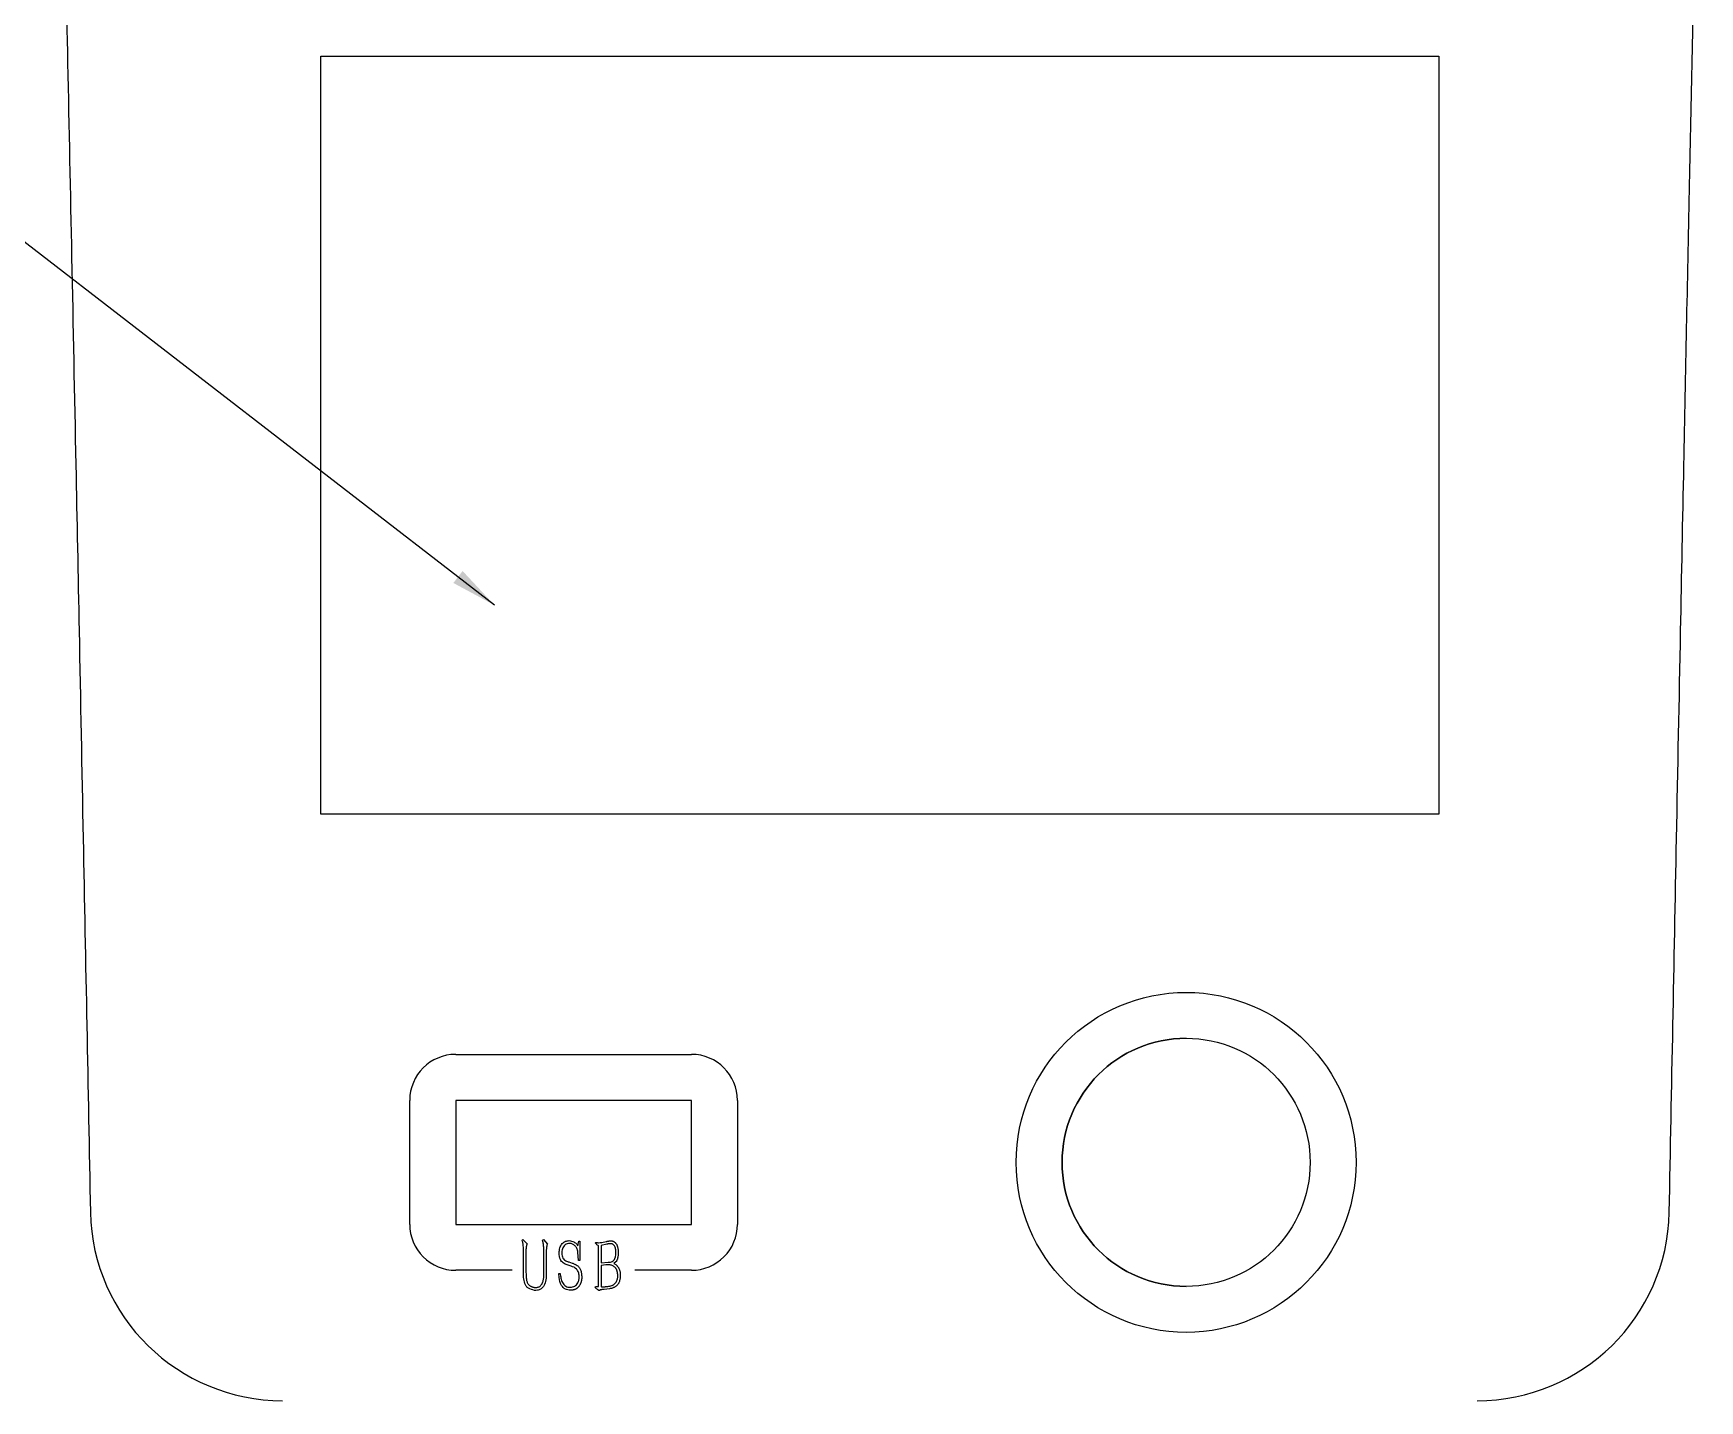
# Model space of a CAD drawing. Header units: millimetres. Extents: x 3628 to 3947, y -242 to -17.
# Drawn here: x 3690.3 to 3799.1, y -165.9 to -76.6 of the extents above; entities that cross this region are included whole.
import ezdxf

# ---------------------------------------------------------------- set-up
doc = ezdxf.new("R2010")
doc.units = ezdxf.units.MM
doc.header["$LTSCALE"] = 16.334999
doc.linetypes.add('CENTERX2', pattern=[20.32, 12.7, -2.54, 2.54, -2.54])
doc.linetypes.add('点画线', pattern=[18, 12, -2, 2, -2])
doc.layers.get('0').update_dxf_attribs({"lineweight": 18})
doc.layers.add('中心线层', color=1, linetype='点画线', lineweight=18)
doc.styles.get("Standard").update_dxf_attribs({"font": '', "width": 0.667})
doc.styles.get('Standard').set_extended_font_data('仿宋')
doc.dimstyles.get("Standard").update_dxf_attribs({"dimtxt": 2.5, "dimasz": 3, "dimexe": 1.25, "dimexo": 0.125, "dimtad": 1, "dimdsep": 46, "dimtxsty": 'Standard', "dimblk": '_CAXARROW', "dimcen": 0.09, "dimdle": 6, "dimadec": 0, "dimazin": 0, "dimtfac": 1, "dimtofl": 0, "dimtmove": 0, "dimatfit": 3, "dimfxl": 0, "dimtolj": 1, "dimarcsym": 0})
pattern_1 = [(45, (3642.4824, -239.0493), (-2.245064, 2.245064), [])]

# ---------------------------------------------------------------- blocks, each defined once
blk = doc.blocks.new('_CAXARROW')
blk.add_hatch(color=0).paths.add_polyline_path([(0, 0), (-1, 0.125), (-1, -0.125)], flags=0)

msp = doc.modelspace()

# ---------------------------------------------------------------- hatches: boundary and pattern name
at = {"linetype": 'Continuous'}
h = msp.add_hatch(dxfattribs=at)
h.set_pattern_fill('ANSI31', color=179, style=0)
h.set_pattern_definition(pattern_1)
h.paths.add_polyline_path([(3749.61595, -153.96944), (3749.41806, -153.74972), (3749.38001, -153.78399), (3749.61991, -154.05037)], flags=0)
h = msp.add_hatch(dxfattribs=at)
h.set_pattern_fill('ANSI31', color=179, style=0)
h.set_pattern_definition(pattern_1)
h.paths.add_polyline_path([(3749.94549, -153.52251), (3749.61595, -153.96944), (3749.61991, -154.05037), (3749.97136, -153.57372)], flags=0)

# ---------------------------------------------------------------- linework, layer by layer
at = {"color": 7, "linetype": 'Continuous', "lineweight": 25}
for p, q in [((3709.11264, -78.10894), (3782.11265, -78.10894)), ((3709.11264, -127.60894), (3709.11264, -78.10894)), ((3782.11265, -78.10894), (3782.11265, -127.60894)), ((3782.11265, -127.60894), (3709.11264, -127.60894)), ((3717.91264, -143.29627), (3733.31266, -143.29627)), ((3714.91265, -154.39627), (3714.91265, -146.29627)), ((3736.31265, -146.29627), (3736.31265, -154.39627)), ((3722.25838, -155.42856), (3722.30687, -155.37784)), ((3722.28225, -155.5091), (3722.25838, -155.42856)), ((3722.30687, -155.37784), (3722.57086, -155.67541)), ((3723.5859, -155.43825), (3723.64035, -155.38828)), ((3723.61051, -155.5188), (3723.5859, -155.43825)), ((3723.64035, -155.38828), (3723.90433, -155.69033)), ((3725.89486, -155.79102), (3725.95527, -155.48375)), ((3725.95527, -155.48375), (3726.01494, -155.48897)), ((3726.01494, -155.48897), (3726.01494, -156.74712)), ((3727.44685, -155.57921), (3727.7474, -155.51432)), ((3722.33667, -157.45189), (3722.33667, -156.02221)), ((3722.50449, -156.08784), (3722.50449, -157.46233)), ((3723.66419, -157.3266), (3723.66419, -156.03265)), ((3723.83275, -156.05801), (3723.8208, -156.29442)), ((3723.8208, -156.29442), (3723.8208, -157.49216)), ((3725.82253, -155.69555), (3725.89486, -155.79102)), ((3725.94335, -156.75234), (3725.90082, -156.2191)), ((3727.24848, -158.46393), (3727.24848, -155.80071)), ((3727.77724, -155.69033), (3727.40435, -155.77088)), ((3727.40435, -155.77088), (3727.40435, -156.90821)), ((3721.61266, -157.39627), (3717.91264, -157.39627)), ((3724.64567, -157.59807), (3724.72917, -157.59807)), ((3724.66951, -157.86506), (3724.64567, -157.59807)), ((3725.45632, -157.12001), (3725.19829, -157.03947)), ((3725.31241, -156.85302), (3725.52272, -156.92387)), ((3726.01494, -156.74712), (3725.94335, -156.75234)), ((3727.40435, -156.90821), (3727.8794, -156.86346)), ((3727.71087, -157.04917), (3727.40435, -157.07974)), ((3727.40435, -157.07974), (3727.40435, -158.46393)), ((3728.3776, -156.84332), (3728.25157, -156.94848)), ((3733.31266, -157.39627), (3729.61264, -157.39627)), ((3727.07396, -158.46393), (3727.24848, -158.46393)), ((3727.96368, -158.59966), (3727.61466, -158.63994))]:
    msp.add_line(p, q, dxfattribs=at)
at = {"color": 1, "linetype": 'Continuous', "lineweight": 25}
for p, q in [((3733.31266, -146.29627), (3717.91264, -146.29627)), ((3717.91264, -146.29627), (3717.91264, -154.39627)), ((3733.31266, -154.39627), (3733.31266, -146.29627)), ((3717.91264, -154.39627), (3733.31266, -154.39627))]:
    msp.add_line(p, q, dxfattribs=at)
at = {"color": 7, "linetype": 'Continuous', "lineweight": 25}
msp.add_circle((3765.61265, -150.34627), 11.1, dxfattribs=at)
at = {"color": 1, "linetype": 'Continuous', "lineweight": 25}
msp.add_circle((3765.61265, -150.34627), 8.1, dxfattribs=at)
msp.add_arc((3765.61265, -150.34627), 8.1, 90, 270, dxfattribs=at)
at = {"color": 7, "linetype": 'Continuous', "lineweight": 25}
for centre, radius, start, end in [((3717.91265, -146.29627), 3, 89.9999974, 179.9999694), ((3733.31265, -146.29627), 3, 0.0000306, 89.9999947), ((3706.61036, -153.35894), 12.55, 181.1236294, 270), ((3717.91265, -154.39627), 3, 179.9999694, 269.9999998), ((3733.31265, -154.39627), 3, 270.0000026, 0.0000306), ((3784.61566, -153.35894), 12.55, 270, 358.8763706), ((3784.61566, -153.35894), 12.55, 270, 358.8763706)]:
    msp.add_arc(centre, radius, start, end, dxfattribs=at)
for points, knots in [([(3692.07728, -55.97029), (3692.15838, -59.58612), (3692.32733, -67.11918), (3692.57858, -78.87114), (3692.84152, -91.5275), (3693.09065, -103.88236), (3693.34042, -116.53899), (3693.6577, -132.81173), (3693.90427, -145.46867), (3694.06277, -153.60504)], [0, 0, 0, 0, 0.111107582, 0.231476695, 0.361107407, 0.499999768, 0.611100082, 0.749999884, 1, 1, 1, 1]), ([(3797.16324, -153.60504), (3797.32174, -145.46867), (3797.5683, -132.81187), (3797.88561, -116.53913), (3798.16372, -102.44276), (3798.46776, -87.44274), (3798.8093, -71.17049), (3799.03958, -60.85843), (3799.14873, -55.97029)], [0, 0, 0, 0, 0.250000111, 0.388895617, 0.500000182, 0.683130413, 0.849796973, 1, 1, 1, 1]), ([(3722.33667, -156.02221), (3722.33427, -155.92553), (3722.32997, -155.75293), (3722.29683, -155.58359), (3722.28225, -155.5091)], [0, 0, 0, 0, 0.560139152, 1, 1, 1, 1]), ([(3722.33667, -156.02221), (3722.33427, -155.92553), (3722.32997, -155.75293), (3722.29683, -155.58359), (3722.28225, -155.5091)], [0, 0, 0, 0, 0.560139152, 1, 1, 1, 1]), ([(3723.66419, -156.03265), (3723.66361, -155.93564), (3723.66258, -155.76245), (3723.62642, -155.59323), (3723.61051, -155.5188)], [0, 0, 0, 0, 0.560151428, 1, 1, 1, 1]), ([(3723.66419, -156.03265), (3723.66361, -155.93564), (3723.66258, -155.76245), (3723.62642, -155.59323), (3723.61051, -155.5188)], [0, 0, 0, 0, 0.560151428, 1, 1, 1, 1]), ([(3724.66951, -156.25937), (3724.6782, -156.15044), (3724.69558, -155.93257), (3724.84798, -155.66285), (3725.07166, -155.47787), (3725.24414, -155.46189), (3725.33029, -155.45391)], [0, 0, 0, 0, 0.280271224, 0.560594756, 0.780538081, 1, 1, 1, 1]), ([(3724.66951, -156.25937), (3724.6782, -156.15044), (3724.69558, -155.93257), (3724.84798, -155.66285), (3725.07166, -155.47787), (3725.24414, -155.46189), (3725.33029, -155.45391)], [0, 0, 0, 0, 0.280271224, 0.560594756, 0.780538081, 1, 1, 1, 1]), ([(3725.33029, -155.45391), (3725.43555, -155.47316), (3725.62365, -155.50754), (3725.76172, -155.63807), (3725.82253, -155.69555)], [0, 0, 0, 0, 0.559572556, 1, 1, 1, 1]), ([(3727.24848, -155.80071), (3727.19956, -155.76718), (3727.13226, -155.72106), (3727.0709, -155.6565), (3727.0438, -155.6249), (3727.04797, -155.60154), (3727.05818, -155.5903), (3727.06686, -155.57919), (3727.08341, -155.57411), (3727.1125, -155.57812), (3727.16696, -155.59753), (3727.28398, -155.59842), (3727.38165, -155.5869), (3727.44685, -155.57921)], [0, 0, 0, 0, 0.249952488, 0.34382108, 0.390693575, 0.413757929, 0.437610642, 0.455150482, 0.472578304, 0.508248693, 0.578625711, 0.718722473, 1, 1, 1, 1]), ([(3727.74741, -155.51432), (3727.75659, -155.51225), (3727.77685, -155.50767), (3727.81109, -155.50214), (3727.85175, -155.49432), (3727.89735, -155.48697), (3727.94262, -155.47827), (3727.98356, -155.47382), (3728.01753, -155.46904), (3728.038, -155.4689), (3728.04721, -155.46883)], [0, 0, 0, 0, 0.092993062, 0.205271581, 0.342597485, 0.502122669, 0.661647853, 0.797848568, 0.909074073, 1, 1, 1, 1]), ([(3728.04721, -155.46883), (3728.06692, -155.4706), (3728.10597, -155.47412), (3728.16338, -155.48758), (3728.21815, -155.50965), (3728.2703, -155.53869), (3728.31842, -155.57427), (3728.3619, -155.61567), (3728.39839, -155.66414), (3728.42999, -155.71855), (3728.45656, -155.77921), (3728.47931, -155.84651), (3728.49645, -155.92082), (3728.51037, -155.99978), (3728.51982, -156.07908), (3728.5287, -156.15431), (3728.53318, -156.22376), (3728.53388, -156.26807), (3728.53422, -156.2892)], [0, 0, 0, 0, 0.055795979, 0.110603552, 0.165724698, 0.221955852, 0.278657932, 0.334241691, 0.390804646, 0.44929787, 0.511499825, 0.577407284, 0.649573906, 0.726525602, 0.803643502, 0.874938257, 0.94033567, 1, 1, 1, 1]), ([(3722.57087, -155.67542), (3722.56541, -155.69232), (3722.55539, -155.72337), (3722.54043, -155.76906), (3722.52755, -155.81829), (3722.51699, -155.86625), (3722.51043, -155.91568), (3722.50698, -155.96448), (3722.50484, -156.02293), (3722.50461, -156.06521), (3722.50449, -156.08784)], [0, 0, 0, 0, 0.126758601, 0.23277389, 0.342907661, 0.489697934, 0.582756231, 0.698379824, 0.838594025, 1, 1, 1, 1]), ([(3723.90434, -155.69033), (3723.89721, -155.70717), (3723.88423, -155.73783), (3723.86742, -155.7844), (3723.85466, -155.83661), (3723.84356, -155.90032), (3723.83418, -155.97622), (3723.83323, -156.03013), (3723.83275, -156.05801)], [0, 0, 0, 0, 0.145295651, 0.264645317, 0.393069742, 0.571731364, 0.778573756, 1, 1, 1, 1]), ([(3725.19829, -157.03947), (3725.10857, -157.00439), (3724.92957, -156.93443), (3724.69082, -156.66476), (3724.67759, -156.41303), (3724.66951, -156.25937)], [0, 0, 0, 0, 0.28138966, 0.561329009, 1, 1, 1, 1]), ([(3725.3482, -155.63962), (3725.29607, -155.64366), (3725.19176, -155.65173), (3725.05863, -155.73857), (3724.9487, -155.84963), (3724.86143, -156.03873), (3724.81601, -156.30048), (3724.87855, -156.49815), (3724.90966, -156.59647)], [0, 0, 0, 0, 0.125290955, 0.250722404, 0.375972084, 0.501547324, 0.75208884, 1, 1, 1, 1]), ([(3724.90966, -156.59647), (3724.9362, -156.63417), (3724.98927, -156.70956), (3725.13385, -156.79202), (3725.24464, -156.82987), (3725.31241, -156.85302)], [0, 0, 0, 0, 0.279767173, 0.559457403, 1, 1, 1, 1]), ([(3725.90083, -156.2191), (3725.89479, -156.18948), (3725.88364, -156.13475), (3725.86577, -156.05997), (3725.84578, -155.99956), (3725.81797, -155.93742), (3725.77521, -155.87122), (3725.71195, -155.80129), (3725.63662, -155.73731), (3725.54724, -155.68822), (3725.45065, -155.65012), (3725.38209, -155.64309), (3725.34819, -155.63962)], [0, 0, 0, 0, 0.103979787, 0.192122831, 0.264322945, 0.322495782, 0.42592206, 0.533720593, 0.6460533, 0.76399693, 0.883299769, 1, 1, 1, 1]), ([(3725.90083, -156.2191), (3725.89479, -156.18948), (3725.88364, -156.13475), (3725.86577, -156.05997), (3725.84578, -155.99956), (3725.81797, -155.93742), (3725.77521, -155.87122), (3725.71195, -155.80129), (3725.63662, -155.73731), (3725.54724, -155.68822), (3725.45065, -155.65012), (3725.38209, -155.64309), (3725.34819, -155.63962)], [0, 0, 0, 0, 0.103979787, 0.192122831, 0.264322945, 0.322495782, 0.42592206, 0.533720593, 0.6460533, 0.76399693, 0.883299769, 1, 1, 1, 1]), ([(3728.37163, -156.11319), (3728.36936, -156.0908), (3728.36502, -156.04811), (3728.35551, -155.98726), (3728.343, -155.93318), (3728.32363, -155.87065), (3728.28959, -155.80137), (3728.24011, -155.74488), (3728.19518, -155.70839), (3728.15947, -155.68749), (3728.12198, -155.67271), (3728.07226, -155.66313), (3728.014, -155.65842), (3727.95797, -155.6608), (3727.9137, -155.66759), (3727.87458, -155.6733), (3727.82852, -155.68204), (3727.79515, -155.68744), (3727.77724, -155.69033)], [0, 0, 0, 0, 0.076278579, 0.145382582, 0.208519959, 0.264198352, 0.367041706, 0.46736344, 0.515906831, 0.562716365, 0.606986159, 0.651757994, 0.733743945, 0.804582028, 0.84115425, 0.885472103, 0.938513782, 1, 1, 1, 1]), ([(3727.8794, -156.86346), (3727.97042, -156.86273), (3728.10649, -156.86163), (3728.24616, -156.74574), (3728.37651, -156.51601), (3728.37381, -156.29204), (3728.37164, -156.11319)], [0, 0, 0, 0, 0.251371236, 0.375755148, 0.501513114, 1, 1, 1, 1]), ([(3727.8794, -156.86346), (3727.97042, -156.86273), (3728.10649, -156.86163), (3728.24616, -156.74574), (3728.37651, -156.51601), (3728.37381, -156.29204), (3728.37164, -156.11319)], [0, 0, 0, 0, 0.251371236, 0.375755148, 0.501513114, 1, 1, 1, 1]), ([(3728.53422, -156.2892), (3728.53168, -156.32306), (3728.52656, -156.39154), (3728.51036, -156.4949), (3728.48755, -156.60115), (3728.46035, -156.68884), (3728.43556, -156.75464), (3728.41666, -156.79394), (3728.39939, -156.82432), (3728.38413, -156.83763), (3728.3776, -156.84332)], [0, 0, 0, 0, 0.174185989, 0.352276373, 0.536463792, 0.731380916, 0.823071646, 0.896683399, 0.9557858, 1, 1, 1, 1]), ([(3723.05115, -158.70556), (3722.91859, -158.67312), (3722.71934, -158.62437), (3722.51203, -158.44126), (3722.39006, -158.19575), (3722.34225, -157.8569), (3722.33853, -157.58702), (3722.33667, -157.45189)], [0, 0, 0, 0, 0.248615045, 0.373692936, 0.498704911, 0.749005322, 1, 1, 1, 1]), ([(3722.50449, -157.46233), (3722.50496, -157.51529), (3722.50585, -157.61626), (3722.51146, -157.76082), (3722.52204, -157.89089), (3722.53505, -158.00696), (3722.55525, -158.10812), (3722.58332, -158.19462), (3722.61913, -158.26668), (3722.66484, -158.32356), (3722.71628, -158.3686), (3722.77105, -158.40733), (3722.82926, -158.44161), (3722.89158, -158.46753), (3722.95446, -158.48839), (3723.01633, -158.50329), (3723.07646, -158.51285), (3723.11601, -158.51405), (3723.13543, -158.51464)], [0, 0, 0, 0, 0.112569563, 0.214646679, 0.307419693, 0.389941474, 0.462799591, 0.526300786, 0.582787384, 0.632800002, 0.680327584, 0.727690365, 0.775276667, 0.823570708, 0.870862683, 0.915978859, 0.958727267, 1, 1, 1, 1]), ([(3723.8208, -157.49216), (3723.82414, -157.63079), (3723.8308, -157.90737), (3723.77075, -158.25901), (3723.61731, -158.49367), (3723.46096, -158.63558), (3723.25991, -158.70862), (3723.12076, -158.70658), (3723.05115, -158.70556)], [0, 0, 0, 0, 0.250781373, 0.500359748, 0.625340966, 0.750296115, 0.875078001, 1, 1, 1, 1]), ([(3723.13543, -158.51464), (3723.16413, -158.51451), (3723.2194, -158.51424), (3723.29763, -158.49604), (3723.36845, -158.46843), (3723.42784, -158.42528), (3723.47806, -158.37615), (3723.52255, -158.32555), (3723.55672, -158.27126), (3723.5922, -158.19762), (3723.62342, -158.10321), (3723.64756, -157.9907), (3723.66069, -157.88379), (3723.66441, -157.80568), (3723.66416, -157.75195), (3723.66421, -157.7159), (3723.66419, -157.67165), (3723.6642, -157.61895), (3723.6642, -157.55779), (3723.6642, -157.48819), (3723.6642, -157.41013), (3723.6642, -157.35544), (3723.6642, -157.3266)], [0, 0, 0, 0, 0.05825797, 0.112165529, 0.162543469, 0.211966632, 0.260291802, 0.305525952, 0.348768258, 0.390417383, 0.471723756, 0.550445059, 0.624394719, 0.690765015, 0.709491192, 0.733784612, 0.764151386, 0.79957929, 0.841080548, 0.888655161, 0.941290903, 1, 1, 1, 1]), ([(3723.13543, -158.51464), (3723.16413, -158.51451), (3723.2194, -158.51424), (3723.29763, -158.49604), (3723.36845, -158.46843), (3723.42784, -158.42528), (3723.47806, -158.37615), (3723.52255, -158.32555), (3723.55672, -158.27126), (3723.5922, -158.19762), (3723.62342, -158.10321), (3723.64756, -157.9907), (3723.66069, -157.88379), (3723.66441, -157.80568), (3723.66416, -157.75195), (3723.66421, -157.7159), (3723.66419, -157.67165), (3723.6642, -157.61895), (3723.6642, -157.55779), (3723.6642, -157.48819), (3723.6642, -157.41013), (3723.6642, -157.35544), (3723.6642, -157.3266)], [0, 0, 0, 0, 0.05825797, 0.112165529, 0.162543469, 0.211966632, 0.260291802, 0.305525952, 0.348768258, 0.390417383, 0.471723756, 0.550445059, 0.624394719, 0.690765015, 0.709491192, 0.733784612, 0.764151386, 0.79957929, 0.841080548, 0.888655161, 0.941290903, 1, 1, 1, 1]), ([(3724.72917, -157.59807), (3724.74579, -157.70122), (3724.77897, -157.90724), (3724.86983, -158.21046), (3725.05002, -158.4149), (3725.24497, -158.50013), (3725.35006, -158.50285), (3725.40265, -158.5042)], [0, 0, 0, 0, 0.250886679, 0.501077057, 0.749854474, 0.874820714, 1, 1, 1, 1]), ([(3725.40265, -158.5042), (3725.50234, -158.49241), (3725.70187, -158.46879), (3725.88547, -158.24332), (3725.97583, -158.00683), (3725.97407, -157.85174), (3725.97318, -157.77407)], [0, 0, 0, 0, 0.278789462, 0.557995516, 0.778632135, 1, 1, 1, 1]), ([(3725.40265, -158.5042), (3725.50234, -158.49241), (3725.70187, -158.46879), (3725.88547, -158.24332), (3725.97583, -158.00683), (3725.97407, -157.85174), (3725.97318, -157.77407)], [0, 0, 0, 0, 0.278789462, 0.557995516, 0.778632135, 1, 1, 1, 1]), ([(3725.97318, -157.77407), (3725.96553, -157.68978), (3725.95027, -157.52182), (3725.78713, -157.25212), (3725.58182, -157.17013), (3725.45632, -157.12001)], [0, 0, 0, 0, 0.281430514, 0.560746656, 1, 1, 1, 1]), ([(3725.97318, -157.77407), (3725.96553, -157.68978), (3725.95027, -157.52182), (3725.78713, -157.25212), (3725.58182, -157.17013), (3725.45632, -157.12001)], [0, 0, 0, 0, 0.281430514, 0.560746656, 1, 1, 1, 1]), ([(3725.52272, -156.92387), (3725.54866, -156.93386), (3725.59839, -156.953), (3725.66866, -156.98388), (3725.73229, -157.01392), (3725.80516, -157.05504), (3725.88532, -157.10799), (3725.96452, -157.18267), (3726.02919, -157.26663), (3726.07113, -157.3656), (3726.10302, -157.47263), (3726.12507, -157.58867), (3726.1389, -157.71534), (3726.14581, -157.85075), (3726.14194, -157.99103), (3726.1213, -158.08204), (3726.11114, -158.12683)], [0.000006538, 0.000006538, 0.000006538, 0.000006538, 0.0556232363, 0.1066501504, 0.1536065418, 0.1963772264, 0.2740761046, 0.3451780097, 0.413444775, 0.4844787492, 0.5587783232, 0.6368443561, 0.7204744519, 0.8136275664, 0.9082716894, 1, 1, 1, 1]), ([(3727.40434, -158.46393), (3727.43019, -158.46553), (3727.47763, -158.46848), (3727.54205, -158.47093), (3727.59328, -158.4709), (3727.63539, -158.46976), (3727.67603, -158.4648), (3727.72362, -158.46098), (3727.78116, -158.45354), (3727.86984, -158.4449), (3727.97923, -158.42742), (3728.08443, -158.40449), (3728.16018, -158.37641), (3728.21272, -158.34669), (3728.26325, -158.30903), (3728.30983, -158.26322), (3728.35172, -158.21328), (3728.38988, -158.16339), (3728.42033, -158.11273), (3728.45194, -158.04622), (3728.48003, -157.96246), (3728.49621, -157.86091), (3728.5023, -157.76144), (3728.4997, -157.69601), (3728.49842, -157.6637)], [0, 0, 0, 0, 0.048498928, 0.08902687, 0.120685066, 0.144446964, 0.16784115, 0.197304255, 0.233859003, 0.276480153, 0.364120831, 0.441244047, 0.477644303, 0.514950295, 0.553871365, 0.595356022, 0.636965884, 0.675886954, 0.71285443, 0.74742219, 0.813672783, 0.877429244, 0.939460865, 1, 1, 1, 1]), ([(3728.49842, -157.6637), (3728.49322, -157.62181), (3728.4832, -157.54109), (3728.46038, -157.44361), (3728.43516, -157.37177), (3728.41176, -157.32189), (3728.38174, -157.27602), (3728.33765, -157.21866), (3728.27213, -157.15612), (3728.1824, -157.10063), (3728.09096, -157.06267), (3728.01268, -157.04451), (3727.94485, -157.04028), (3727.88013, -157.03966), (3727.80054, -157.04313), (3727.74242, -157.04704), (3727.71086, -157.04916)], [0, 0, 0, 0, 0.109427749, 0.210927353, 0.258856242, 0.306733053, 0.353418308, 0.400753627, 0.49425096, 0.586386501, 0.672841444, 0.750124456, 0.793446805, 0.848904144, 0.917946921, 1, 1, 1, 1]), ([(3728.66025, -157.75916), (3728.65884, -157.78951), (3728.65609, -157.8486), (3728.6466, -157.93487), (3728.6312, -158.01613), (3728.6134, -158.09299), (3728.58919, -158.16429), (3728.56069, -158.23023), (3728.52503, -158.28988), (3728.4838, -158.34375), (3728.43733, -158.39257), (3728.38493, -158.4364), (3728.32686, -158.4757), (3728.26329, -158.51048), (3728.19533, -158.54172), (3728.12198, -158.56543), (3728.04472, -158.58639), (3727.99113, -158.59517), (3727.96369, -158.59966)], [0, 0, 0, 0, 0.075123272, 0.146270192, 0.214396967, 0.279555031, 0.341180804, 0.400353816, 0.456864337, 0.51256317, 0.567785003, 0.623198128, 0.681171039, 0.74088129, 0.802239719, 0.865809504, 0.931268477, 1, 1, 1, 1]), ([(3728.25156, -156.94848), (3728.27868, -156.96393), (3728.32732, -156.99165), (3728.38318, -157.03065), (3728.42201, -157.06489), (3728.45184, -157.09765), (3728.48498, -157.13846), (3728.51971, -157.18642), (3728.55444, -157.2397), (3728.58553, -157.29756), (3728.61055, -157.35943), (3728.63101, -157.42554), (3728.64693, -157.49755), (3728.65715, -157.57739), (3728.66115, -157.66564), (3728.66056, -157.72709), (3728.66025, -157.75916)], [0, 0, 0, 0, 0.097170932, 0.174283207, 0.211565469, 0.258116844, 0.312032967, 0.375200712, 0.442403351, 0.509926173, 0.579352036, 0.649861104, 0.725169173, 0.808696388, 0.900150023, 1, 1, 1, 1]), ([(3725.41457, -158.69587), (3725.29825, -158.6819), (3725.06519, -158.65392), (3724.75186, -158.3436), (3724.70073, -158.04646), (3724.66951, -157.86506)], [0, 0, 0, 0, 0.27957552, 0.560171203, 1, 1, 1, 1]), ([(3726.11114, -158.12683), (3726.10478, -158.14981), (3726.09225, -158.19509), (3726.06759, -158.26037), (3726.03749, -158.32141), (3726.00425, -158.37843), (3725.96882, -158.43007), (3725.93284, -158.47561), (3725.89786, -158.51558), (3725.86217, -158.55006), (3725.82368, -158.58006), (3725.78053, -158.6069), (3725.73218, -158.63245), (3725.67791, -158.65438), (3725.61876, -158.67342), (3725.55478, -158.68666), (3725.48608, -158.69391), (3725.43895, -158.6952), (3725.41457, -158.69587)], [0, 0, 0, 0, 0.073123093, 0.144086542, 0.21366775, 0.281684945, 0.346416013, 0.405613661, 0.459638223, 0.509263318, 0.557624061, 0.609039419, 0.664983922, 0.725175412, 0.788369699, 0.855378921, 0.925197957, 1, 1, 1, 1]), ([(3727.29024, -158.72048), (3727.28564, -158.72097), (3727.27452, -158.72215), (3727.26141, -158.71139), (3727.24668, -158.70045), (3727.22852, -158.68759), (3727.20435, -158.67158), (3727.16559, -158.64698), (3727.12, -158.61364), (3727.07583, -158.57194), (3727.04784, -158.53509), (3727.03216, -158.50568), (3727.02861, -158.48734), (3727.02756, -158.47144), (3727.04989, -158.46788), (3727.06402, -158.46556), (3727.07396, -158.46393)], [0, 0, 0, 0, 0.031925957, 0.077249933, 0.112723219, 0.16488825, 0.235233662, 0.319850647, 0.492252273, 0.637757619, 0.750563224, 0.823542558, 0.868762302, 0.890120048, 0.922728468, 1, 1, 1, 1]), ([(3727.61465, -158.63994), (3727.59578, -158.64261), (3727.56057, -158.64759), (3727.51091, -158.65189), (3727.46882, -158.65814), (3727.42397, -158.66087), (3727.37725, -158.66779), (3727.33438, -158.68864), (3727.31005, -158.71135), (3727.2948, -158.71838), (3727.29024, -158.72048)], [0, 0, 0, 0, 0.168069641, 0.313589189, 0.439503098, 0.542925206, 0.710206423, 0.852384089, 0.955875897, 1, 1, 1, 1])]:
    msp.add_open_spline(points, degree=3, knots=knots, dxfattribs=at)

# ---------------------------------------------------------------- leaders
at = {"layer": '中心线层', "linetype": 'CENTERX2'}
msp.add_leader([(3720.43883, -113.95469), (3678.16462, -81.31148), (3669.19737, -81.31148)], dimstyle='Standard', override={"dimgap": 0.625, "dimtad": 0, "dimtih": 1, "dimtoh": 1, "dimdec": 4, "dimzin": 0, "dimtdec": 4, "dimtzin": 0, "dimarcsym": 1}, dxfattribs=at)

doc.saveas('drawing.dxf')
